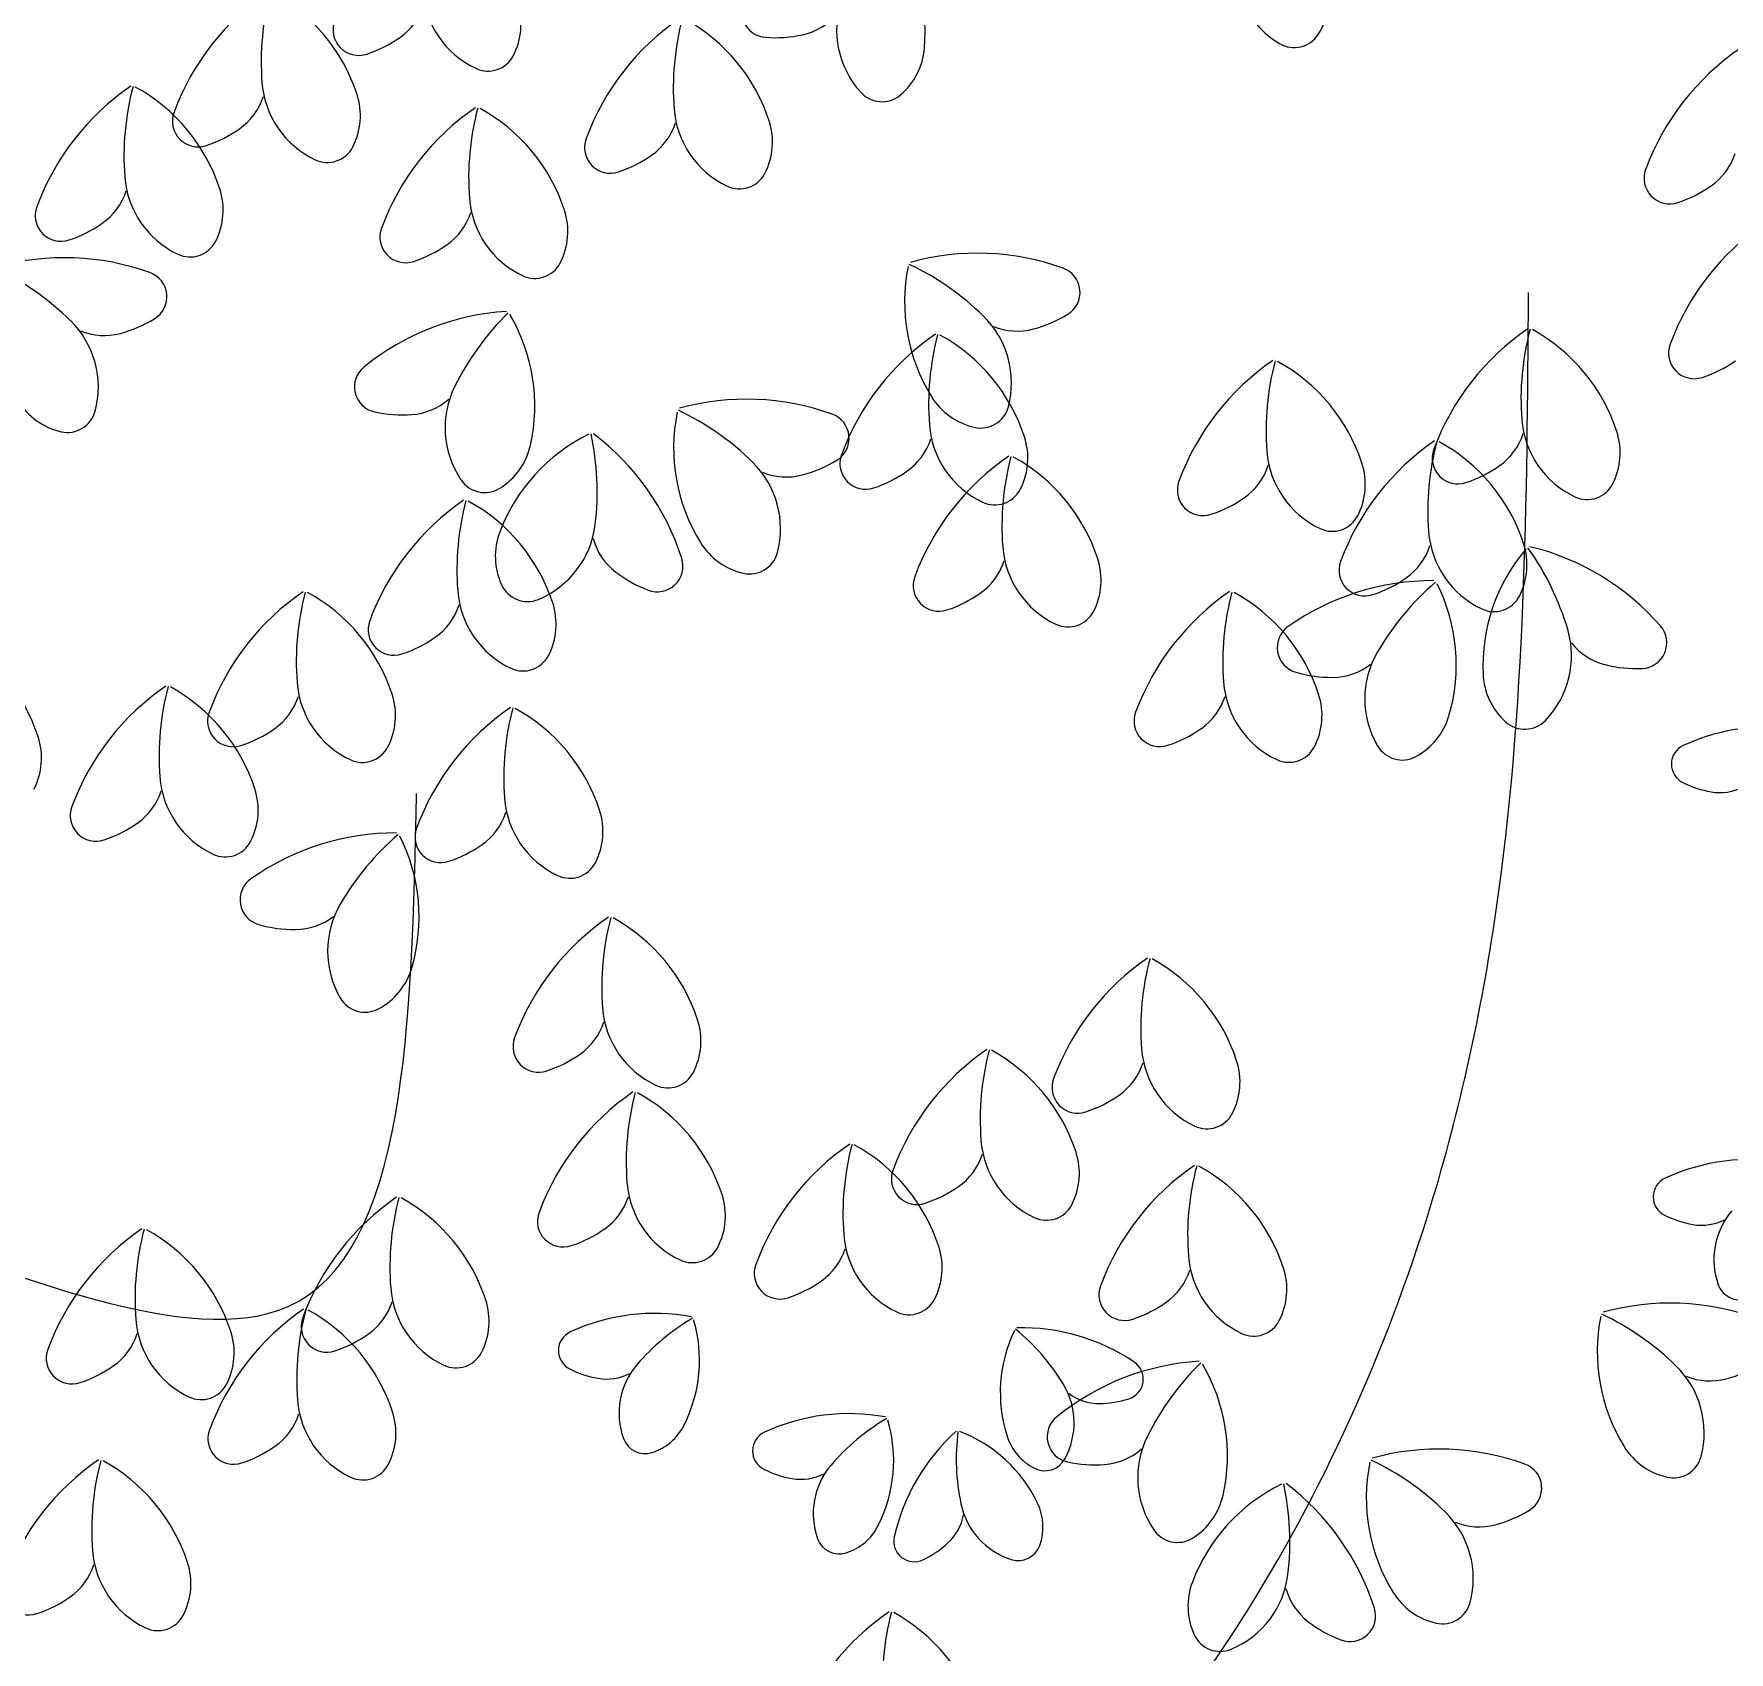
# Model space of a CAD drawing. Header units: millimetres. Extents: x 87938 to 265635, y 330093 to 434310.
# Drawn here: x 132928 to 133716, y 389308 to 390060 of the extents above; entities that cross this region are included whole.
import ezdxf

# ---------------------------------------------------------------- set-up
doc = ezdxf.new("R2010")
doc.units = ezdxf.units.MM

# ---------------------------------------------------------------- blocks, each defined once
blk = doc.blocks.new('A$C375B4AEE')
for centre, radius, start, end in [((4789.99, 8536.97), 81.35, 355.25005, 40.31746), ((5058.48, 8569.56), 43.37, 178.67729, 239.05587), ((4631.96, 8459.69), 117.21, 124.4099, 159.68568), ((4689.4, 8523.81), 126.82, 165.1974, 184.33018), ((4527.64, 8482.67), 83.66, 18.11828, 61.26609), ((4680.89, 8560.01), 43.37, 184.33018, 244.70865), ((4798.01, 8547.11), 11.93, 137.12723, 266.05696), ((5027.55, 8553.83), 31.77, 327.05, 12.4654), ((4610.2, 8559.39), 29.57, 305.06741, 341.90733), ((4651.66, 8541.31), 31.77, 332.7028, 18.11842), ((4873.56, 8538.76), 43.37, 161.77182, 222.1504), ((4607.93, 8538.75), 11.93, 159.68548, 288.61526), ((4823.63, 8447.42), 117.21, 124.40991, 159.68568), ((4881.07, 8511.54), 126.82, 165.1974, 184.33018), ((4719.31, 8470.4), 83.66, 18.11828, 61.26609), ((4808.03, 8565.3), 29.57, 282.50924, 319.34897), ((4593.37, 8583.38), 58.87, 288.1803, 305.06755), ((4801.69, 8593.91), 58.87, 265.62208, 282.50927), ((5043.03, 8543.79), 13.32, 239.05571, 327.04989), ((4668.06, 8532.85), 13.32, 244.70849, 332.70271), ((4839.39, 8532.7), 31.77, 310.14453, 355.55993), ((5316.43, 8433.14), 117.21, 124.40991, 159.68568), ((4568.13, 8415.76), 117.21, 124.40991, 159.68568), ((4625.57, 8479.88), 126.82, 165.1974, 184.33018), ((4463.81, 8438.74), 83.66, 18.11828, 61.26609), ((4535.49, 8516.89), 29.57, 305.06741, 341.90735), ((4606.18, 8517.51), 43.37, 184.33018, 244.70863), ((4576.95, 8498.8), 31.77, 332.70281, 18.11841), ((4851.28, 8518.6), 13.32, 222.15024, 310.14443), ((4533.22, 8496.24), 11.93, 159.68548, 288.61535), ((4728.45, 8405.8), 117.21, 124.40991, 159.68568), ((4785.89, 8469.92), 126.82, 165.1974, 184.33018), ((4624.13, 8428.78), 83.66, 18.11828, 61.26609), ((4797.86, 8505.24), 43.37, 184.33018, 244.70865), ((4518.66, 8540.87), 58.87, 288.18028, 305.06753), ((4727.17, 8504.62), 29.57, 305.06741, 341.90733), ((4768.63, 8486.54), 31.77, 332.7028, 18.11842), ((4593.35, 8490.34), 13.32, 244.70857, 332.70275), ((4724.89, 8483.97), 11.93, 159.68544, 288.61526), ((4710.33, 8528.6), 58.87, 288.1803, 305.06755), ((5219.96, 8490.33), 29.57, 305.06741, 341.90733), ((4542.36, 8473.58), 43.37, 184.33018, 244.70863), ((4785.02, 8478.08), 13.32, 244.70849, 332.70271), ((5217.69, 8469.69), 11.93, 159.68544, 288.61526), ((4471.66, 8472.96), 29.57, 305.06741, 341.90735), ((4513.13, 8454.87), 31.77, 332.70281, 18.11841), ((4702.68, 8463.62), 43.37, 184.33018, 244.70865), ((5203.13, 8514.32), 58.87, 288.1803, 305.06755), ((4469.39, 8452.31), 11.93, 159.68548, 288.61535), ((4631.99, 8463), 29.57, 305.06741, 341.90733), ((4673.45, 8444.91), 31.77, 332.7028, 18.11842), ((4454.83, 8496.94), 58.87, 288.18028, 305.06753), ((4629.71, 8442.35), 11.93, 159.68544, 288.61526), ((5327.81, 8351.86), 117.21, 124.40991, 159.68568), ((4529.52, 8446.41), 13.32, 244.70857, 332.70275), ((4615.15, 8486.98), 58.87, 288.1803, 305.06755), ((4471.03, 8315.54), 117.21, 70.15065, 105.42637), ((4689.84, 8436.45), 13.32, 244.70849, 332.70271), ((4945.47, 8412.14), 83.66, 168.5702, 211.71798), ((4809.7, 8315.05), 126.82, 45.50612, 64.63895), ((4895.75, 8317.6), 117.21, 70.15063, 105.42637), ((4384.98, 8313), 126.82, 45.50611, 64.63896), ((4506.78, 8414.58), 11.93, 301.22092, 70.15068), ((4931.5, 8416.63), 11.93, 301.22094, 70.15064), ((4684.05, 8290.78), 117.21, 93.63961, 128.91535), ((4766.21, 8316.48), 126.82, 134.42706, 153.55984), ((4606.17, 8363.89), 83.66, 347.34801, 30.49574), ((4868.18, 8374.58), 43.37, 345.12777, 45.50616), ((4906.78, 8456.54), 58.87, 284.7688, 301.65601), ((4443.46, 8372.53), 43.37, 345.12777, 45.50616), ((4489.53, 8426.15), 29.57, 247.9291, 284.76879), ((4482.06, 8454.49), 58.87, 284.76883, 301.65603), ((4942.38, 8300.46), 117.21, 124.40991, 159.68568), ((4999.82, 8364.58), 126.82, 165.19739, 184.33018), ((4914.25, 8428.2), 29.57, 247.92908, 284.76878), ((5217.9, 8302.95), 117.21, 124.40991, 159.68568), ((5275.34, 8367.07), 126.82, 165.1974, 184.33018), ((5113.58, 8325.93), 83.66, 18.11828, 61.26609), ((4838.06, 8323.44), 83.66, 18.11828, 61.2661), ((5229.07, 8388.41), 11.93, 159.68544, 288.61526), ((4617.91, 8372.7), 11.93, 128.91544, 257.84499), ((5099.34, 8288.19), 117.21, 124.40991, 159.68568), ((5156.78, 8352.31), 126.82, 165.1974, 184.33018), ((4995.03, 8311.17), 83.66, 18.11828, 61.2661), ((5214.51, 8433.04), 58.87, 288.1803, 305.06755), ((4476.61, 8382.8), 31.77, 211.71802, 257.13344), ((4630.43, 8389.27), 29.57, 274.29717, 311.13696), ((4691.49, 8353.64), 43.37, 153.55975, 213.93822), ((4788.33, 8249.75), 117.21, 70.15063, 105.42636), ((4901.33, 8384.85), 31.77, 211.71799, 257.13347), ((4472.5, 8364.82), 13.32, 257.13344, 345.12771), ((4628.23, 8418.5), 58.87, 257.41001, 274.29719), ((4838.05, 8344.29), 83.66, 168.5702, 211.71797), ((4702.28, 8247.21), 126.82, 45.50612, 64.63895), ((4824.08, 8348.78), 11.93, 301.22096, 70.15064), ((4897.22, 8366.87), 13.32, 257.1335, 345.1277), ((4751.76, 8275.52), 83.66, 116.13134, 159.27912), ((4592.04, 8323.97), 126.82, 353.06731, 12.2001), ((4646.51, 8257.31), 117.21, 17.71178, 52.98752), ((4916.61, 8358.28), 43.37, 184.33018, 244.70865), ((5121.44, 8360.15), 29.57, 305.06741, 341.90733), ((5192.13, 8360.77), 43.37, 184.33018, 244.70865), ((5162.9, 8342.06), 31.77, 332.7028, 18.11842), ((4656.8, 8352.52), 31.77, 301.93249, 347.34798), ((4845.91, 8357.66), 29.57, 305.06743, 341.90734), ((4887.38, 8339.57), 31.77, 332.7028, 18.11842), ((5073.57, 8346.01), 43.37, 184.33018, 244.70865), ((5174.55, 8250.84), 117.21, 124.40991, 159.68568), ((5232, 8314.96), 126.82, 165.1974, 184.33018), ((5119.16, 8339.5), 11.93, 159.68544, 288.61526), ((5070.24, 8273.82), 83.66, 18.11828, 61.2661), ((4760.77, 8306.73), 43.37, 345.12776, 45.50616), ((4799.37, 8388.69), 58.87, 284.7688, 301.65601), ((4843.64, 8337.01), 11.93, 159.68544, 288.61526), ((4976.47, 8243.73), 117.21, 124.40991, 159.68568), ((5033.91, 8307.85), 126.82, 165.1974, 184.33018), ((4872.16, 8266.7), 83.66, 18.11828, 61.2661), ((5002.88, 8345.39), 29.57, 305.06743, 341.90734), ((5044.34, 8327.3), 31.77, 332.7028, 18.11842), ((5104.6, 8384.13), 58.87, 288.1803, 305.06755), ((4666.56, 8336.87), 13.32, 213.93831, 301.93258), ((4806.84, 8360.36), 29.57, 247.92907, 284.76877), ((4829.08, 8381.64), 58.87, 288.18029, 305.06755), ((5000.6, 8324.74), 11.93, 159.68544, 288.61526), ((5179.29, 8333.6), 13.32, 244.70849, 332.70271), ((4722.98, 8223.25), 117.21, 124.40991, 159.68568), ((4780.42, 8287.37), 126.82, 165.1974, 184.33018), ((4618.66, 8246.23), 83.66, 18.11828, 61.26609), ((4903.77, 8331.11), 13.32, 244.70851, 332.70271), ((4986.04, 8369.37), 58.87, 288.1803, 305.06754), ((5060.74, 8318.84), 13.32, 244.70849, 332.70271), ((4703.23, 8293.88), 31.77, 159.27916, 204.69469), ((4674.88, 8313.89), 43.37, 292.68879, 353.06731), ((5148.78, 8308.66), 43.37, 184.33018, 244.70865), ((4745.47, 8310.06), 29.57, 195.49014, 232.33), ((4793.91, 8317.01), 31.77, 211.718, 257.13346), ((4789.8, 8299.02), 13.32, 257.13352, 345.1277), ((4950.7, 8301.54), 43.37, 184.33018, 244.70865), ((5078.09, 8308.04), 29.57, 305.06743, 341.90734), ((5214.44, 8242.96), 83.66, 139.51579, 182.66358), ((5119.55, 8289.95), 31.77, 332.7028, 18.11842), ((5048.61, 8224.03), 126.82, 16.4517, 35.58446), ((5125.06, 8184.47), 117.21, 41.09621, 76.37193), ((4763.38, 8333.26), 58.87, 232.32995, 249.21715), ((4746.81, 8289.34), 11.93, 248.78227, 17.71199), ((4880.01, 8300.92), 29.57, 305.06743, 341.90734), ((4921.47, 8282.84), 31.77, 332.7028, 18.11842), ((5075.82, 8287.39), 11.93, 159.68544, 288.61526), ((4686.47, 8286.18), 13.32, 204.69451, 292.68882), ((4877.73, 8280.28), 11.93, 159.68544, 288.61526), ((5107.69, 8165.38), 117.21, 89.87296, 125.14868), ((5061.25, 8332.02), 58.87, 288.18029, 305.06755), ((5191.36, 8185.63), 126.82, 130.66038, 149.79321), ((5034.78, 8243.45), 83.66, 343.58128, 26.72913), ((4648.27, 8180.74), 117.21, 124.4099, 159.68568), ((4705.71, 8244.86), 126.82, 165.1974, 184.33018), ((4543.95, 8203.72), 83.66, 18.11828, 61.26609), ((4626.51, 8280.45), 29.57, 305.06741, 341.90733), ((4697.21, 8281.07), 43.37, 184.33018, 244.70865), ((4667.98, 8262.36), 31.77, 332.7028, 18.11842), ((4863.17, 8324.91), 58.87, 288.1803, 305.06754), ((5079.21, 8180.77), 117.21, 124.40991, 159.68568), ((5136.65, 8244.89), 126.82, 165.19739, 184.33018), ((4974.89, 8203.74), 83.66, 18.11828, 61.2661), ((5135.95, 8281.49), 13.32, 244.70849, 332.70271), ((4624.24, 8259.8), 11.93, 159.68544, 288.61526), ((4937.87, 8274.38), 13.32, 244.70851, 332.70271), ((4379.31, 8183.98), 83.66, 18.11828, 61.26609), ((4609.68, 8304.43), 58.87, 288.1803, 305.06755), ((5047.08, 8251.46), 11.93, 125.1488, 254.07836), ((5128.64, 8247.67), 43.37, 316.07316, 16.45177), ((5204.41, 8253.68), 11.93, 272.16658, 41.09629), ((4684.37, 8253.9), 13.32, 244.70849, 332.70271), ((5119.24, 8227.62), 43.37, 149.79322, 210.17162), ((5194.96, 8272.17), 29.57, 218.87475, 255.71437), ((5060.38, 8296.48), 58.87, 253.64334, 270.53054), ((5060.65, 8267.18), 29.57, 270.53054, 307.37015), ((5202.19, 8300.57), 58.87, 255.71433, 272.60155), ((4584.44, 8136.82), 117.21, 124.40991, 159.68568), ((4641.88, 8200.93), 126.82, 165.1974, 184.33018), ((4480.12, 8159.79), 83.66, 18.11828, 61.26609), ((4622.5, 8238.56), 43.37, 184.33018, 244.70863), ((5053.44, 8238.59), 43.37, 184.33018, 244.70865), ((5162.61, 8240.55), 31.77, 182.66365, 228.07889), ((4551.8, 8237.94), 29.57, 305.06741, 341.90735), ((4593.27, 8219.86), 31.77, 332.7028, 18.11842), ((4744.76, 8126.86), 117.21, 124.40991, 159.68568), ((4982.75, 8237.96), 29.57, 305.06742, 341.90734), ((5024.21, 8219.88), 31.77, 332.7028, 18.11842), ((4549.53, 8217.3), 11.93, 159.68548, 288.61535), ((4802.21, 8190.97), 126.82, 165.1974, 184.33018), ((4640.45, 8149.83), 83.66, 18.11828, 61.26609), ((4980.47, 8217.32), 11.93, 159.68544, 288.61527), ((5084.56, 8228.78), 31.77, 298.16592, 343.58138), ((5150.28, 8226.83), 13.32, 228.07898, 316.07332), ((4428.63, 8200.12), 31.77, 332.70281, 18.11841), ((4534.97, 8261.93), 58.87, 288.18028, 305.06753), ((4965.91, 8261.95), 58.87, 288.18029, 305.06755), ((5263.36, 8120.82), 93.77, 79.54263, 114.81837), ((4609.66, 8211.4), 13.32, 244.70857, 332.70271), ((5040.6, 8211.42), 13.32, 244.70849, 332.70271), ((5093.27, 8212.51), 13.32, 210.17138, 298.16605), ((5228.01, 8197.27), 9.54, 114.81854, 243.74813), ((4487.98, 8194.01), 29.57, 305.06741, 341.90735), ((4558.67, 8194.63), 43.37, 184.33018, 244.70863), ((4529.44, 8175.93), 31.77, 332.70281, 18.11841), ((5244.94, 8230.79), 47.1, 243.313, 260.20024), ((5240.95, 8207.69), 23.65, 260.2002, 297.03999), ((4485.7, 8173.37), 11.93, 159.68548, 288.61535), ((4718.99, 8184.67), 43.37, 184.33018, 244.70865), ((4471.14, 8218), 58.87, 288.18028, 305.06753), ((4648.3, 8184.05), 29.57, 305.06741, 341.90733), ((4689.76, 8165.97), 31.77, 332.7028, 18.11842), ((4545.83, 8167.47), 13.32, 244.70857, 332.70275), ((4625.28, 8048.1), 117.21, 89.87296, 125.14868), ((4708.95, 8068.35), 126.82, 130.66038, 149.79321), ((4552.38, 8126.17), 83.66, 343.58128, 26.72913), ((4646.03, 8163.41), 11.93, 159.68544, 288.61526), ((4631.46, 8208.04), 58.87, 288.1803, 305.06755), ((4706.16, 8157.51), 13.32, 244.70849, 332.70271), ((4564.67, 8134.19), 11.93, 125.14876, 254.07841), ((4636.83, 8110.34), 43.37, 149.79323, 210.17164), ((4577.98, 8179.21), 58.87, 253.64335, 270.53052), ((4578.25, 8149.91), 29.57, 270.5305, 307.37017), ((4790.34, 8029.4), 117.21, 124.40991, 159.68568), ((4847.79, 8093.52), 126.82, 165.1974, 184.33018), ((4686.03, 8052.38), 83.66, 18.11828, 61.26609), ((5041.07, 8010.37), 117.21, 124.40991, 159.68568), ((5098.51, 8074.49), 126.82, 165.1974, 184.33018), ((4936.76, 8033.35), 83.66, 18.11828, 61.2661), ((4602.15, 8111.5), 31.77, 298.16592, 343.58138), ((4610.86, 8095.24), 13.32, 210.17136, 298.16605), ((4764.57, 8087.22), 43.37, 184.33018, 244.70865), ((4693.88, 8086.6), 29.57, 305.06741, 341.90733), ((4735.34, 8068.52), 31.77, 332.7028, 18.11842), ((4691.61, 8065.95), 11.93, 159.68544, 288.61526), ((4677.05, 8110.58), 58.87, 288.1803, 305.06755), ((4966.36, 7967.87), 117.21, 124.40991, 159.68568), ((5023.81, 8031.99), 126.82, 165.19739, 184.33018), ((4862.05, 7990.84), 83.66, 18.11828, 61.2661), ((4944.61, 8067.57), 29.57, 305.06742, 341.90734), ((5015.3, 8068.19), 43.37, 184.33018, 244.70865), ((4986.07, 8049.49), 31.77, 332.7028, 18.11842), ((4751.74, 8060.06), 13.32, 244.70849, 332.70271), ((4942.33, 8046.92), 11.93, 159.68545, 288.61526), ((4801.73, 7948.12), 117.21, 124.40991, 159.68568), ((4859.17, 8012.24), 126.82, 165.1974, 184.33018), ((4697.41, 7971.1), 83.66, 18.11828, 61.26609), ((4927.77, 8091.55), 58.87, 288.1803, 305.06754), ((5002.47, 8041.03), 13.32, 244.70851, 332.70271), ((4902.53, 7923.94), 117.21, 124.40991, 159.68568), ((4959.98, 7988.06), 126.82, 165.1974, 184.33018), ((4798.22, 7946.91), 83.66, 18.11828, 61.2661), ((4940.59, 8025.68), 43.37, 184.33018, 244.70865), ((4869.9, 8025.06), 29.57, 305.06743, 341.90734), ((4911.36, 8006.98), 31.77, 332.7028, 18.11842), ((5062.86, 7913.98), 117.21, 124.40991, 159.68568), ((5254.89, 7919.64), 93.77, 79.54263, 114.81837), ((4867.63, 8004.42), 11.93, 159.68545, 288.61526), ((5120.3, 7978.1), 126.82, 165.19739, 184.33018), ((4958.54, 7936.96), 83.66, 18.11828, 61.26609), ((5219.54, 7996.09), 9.54, 114.81854, 243.74813), ((4691.82, 7899.22), 117.21, 124.40991, 159.68568), ((4749.26, 7963.33), 126.82, 165.1974, 184.33018), ((4587.5, 7922.19), 83.66, 18.11828, 61.26609), ((4705.26, 8005.32), 29.57, 305.06741, 341.90733), ((4775.96, 8005.94), 43.37, 184.33018, 244.70865), ((4746.73, 7987.24), 31.77, 332.7028, 18.11842), ((4853.06, 8049.05), 58.87, 288.1803, 305.06754), ((4702.99, 7984.68), 11.93, 159.68544, 288.61526), ((4927.76, 7998.52), 13.32, 244.70851, 332.70271), ((5236.47, 8029.62), 47.1, 243.313, 260.20024), ((5272.91, 7966.97), 34.69, 139.46287, 199.84132), ((4573.26, 7884.45), 117.21, 124.40991, 159.68568), ((4630.7, 7948.57), 126.82, 165.1974, 184.33018), ((4468.94, 7907.43), 83.66, 18.11828, 61.26609), ((4688.43, 8029.31), 58.87, 288.1803, 305.06755), ((5232.48, 8006.52), 23.65, 260.2002, 297.03999), ((4763.12, 7978.78), 13.32, 244.70849, 332.70271), ((4806.07, 7981.13), 29.57, 305.06743, 341.90734), ((4876.76, 7981.76), 43.37, 184.33018, 244.70865), ((4847.53, 7963.05), 31.77, 332.7028, 18.11842), ((4803.8, 7960.49), 11.93, 159.68544, 288.61526), ((5037.09, 7971.8), 43.37, 184.33018, 244.70865), ((4789.24, 8005.12), 58.87, 288.18029, 305.06755), ((4966.4, 7971.17), 29.57, 305.06743, 341.90734), ((5007.86, 7953.09), 31.77, 332.7028, 18.11842), ((4666.05, 7957.03), 43.37, 184.33018, 244.70865), ((4636.82, 7938.33), 31.77, 332.7028, 18.11842), ((4863.93, 7954.59), 13.32, 244.70849, 332.70271), ((4964.12, 7950.53), 11.93, 159.68545, 288.61526), ((5250.3, 7958.81), 10.66, 199.84169, 287.83572), ((4648.47, 7847.11), 117.21, 124.4099, 159.68568), ((4705.91, 7911.22), 126.82, 165.1974, 184.33018), ((4593.08, 7935.77), 11.93, 159.68548, 288.61535), ((4544.16, 7870.08), 83.66, 18.11828, 61.26609), ((4595.36, 7956.41), 29.57, 305.06741, 341.90733), ((4745.69, 7848.14), 93.77, 79.54263, 114.81837), ((4949.56, 7995.16), 58.87, 288.1803, 305.06754), ((5267.64, 7923.98), 83.66, 168.5702, 211.71798), ((5131.87, 7826.9), 126.82, 45.50612, 64.63895), ((5217.92, 7829.44), 117.21, 70.15063, 105.42637), ((4476.8, 7941.65), 29.57, 305.06741, 341.90735), ((4547.49, 7942.27), 43.37, 184.33018, 244.70863), ((4518.26, 7923.57), 31.77, 332.70281, 18.11841), ((4578.52, 7980.4), 58.87, 288.18028, 305.06755), ((4710.34, 7924.59), 9.54, 114.81854, 243.74813), ((4814.45, 7852.08), 101.45, 120.33006, 139.46287), ((4699.51, 7920.04), 66.93, 333.25103, 16.39882), ((4973.27, 7905.1), 66.93, 154.4733, 197.62105), ((4849.01, 7856.23), 101.45, 31.40914, 50.54195), ((4916.27, 7841.44), 93.77, 56.05367, 91.3294), ((5024.25, 7944.63), 13.32, 244.70851, 332.70272), ((4474.52, 7921.01), 11.93, 159.68548, 288.61535), ((4459.96, 7965.64), 58.87, 288.18028, 305.06753), ((4653.21, 7929.87), 13.32, 244.70849, 332.70271), ((4727.27, 7958.11), 47.1, 243.313, 260.20024), ((4763.71, 7895.47), 34.69, 139.46287, 199.84132), ((5006.22, 7802.63), 117.21, 93.63961, 128.91534), ((4963.3, 7911.31), 9.54, 287.12412, 56.05384), ((5088.38, 7828.33), 126.82, 134.42706, 153.55984), ((4928.35, 7875.74), 83.66, 347.34801, 30.49574), ((5190.36, 7886.43), 43.37, 345.12776, 45.50617), ((5228.96, 7968.39), 58.87, 284.76879, 301.65601), ((4534.66, 7915.11), 13.32, 244.70857, 332.70275), ((4723.28, 7935.01), 23.65, 260.2002, 297.03999), ((4905.99, 7891.02), 34.69, 331.03062, 31.40925), ((5236.43, 7940.05), 29.57, 247.92907, 284.76879), ((4622.7, 7904.92), 43.37, 184.33018, 244.70863), ((4952.18, 7923.65), 23.65, 233.83216, 270.67182), ((4951.91, 7947.1), 47.1, 270.67182, 287.55904), ((4552.01, 7904.3), 29.57, 305.06741, 341.90735), ((4593.47, 7886.22), 31.77, 332.7028, 18.11842), ((4836, 7801.51), 93.77, 79.54263, 114.81838), ((4904.76, 7805.45), 101.45, 120.33007, 139.46287), ((4940.09, 7884.55), 11.93, 128.91537, 257.84495), ((4549.73, 7883.66), 11.93, 159.68548, 288.61535), ((4736.58, 7901.36), 25.42, 287.8356, 333.25095), ((4800.65, 7877.96), 9.54, 114.81848, 243.74818), ((4789.82, 7873.41), 66.93, 333.25103, 16.39883), ((4948.51, 7817.36), 93.77, 131.9815, 167.25725), ((4987.3, 7874.27), 101.45, 172.76891, 191.90173), ((4863.36, 7824.59), 66.93, 25.68991, 68.83766), ((4933.71, 7892.54), 25.42, 197.62093, 243.03649), ((5013.66, 7865.49), 43.37, 153.55975, 213.93822), ((4535.17, 7928.29), 58.87, 288.18028, 305.06753), ((4741.1, 7887.31), 10.66, 199.84169, 287.83572), ((4952.6, 7901.12), 29.57, 274.29719, 311.13695), ((5110.5, 7761.6), 117.21, 70.15064, 105.42637), ((5223.5, 7896.7), 31.77, 211.718, 257.13348), ((4553.13, 7777.03), 117.21, 124.40991, 159.68568), ((4610.57, 7841.15), 126.82, 165.19739, 184.33018), ((4448.81, 7800.01), 83.66, 18.11828, 61.26609), ((4609.87, 7877.76), 13.32, 244.70857, 332.70271), ((4817.58, 7911.48), 47.1, 243.313, 260.20023), ((4854.02, 7848.84), 34.69, 139.46286, 199.84132), ((4927.01, 7879.38), 10.66, 243.0366, 331.03106), ((4950.41, 7930.34), 58.87, 257.41, 274.29719), ((5160.23, 7856.14), 83.66, 168.5702, 211.71798), ((5024.46, 7759.06), 126.82, 45.50612, 64.63895), ((5146.25, 7860.63), 11.93, 301.22092, 70.15068), ((5219.39, 7878.72), 13.32, 257.13352, 345.12771), ((4813.59, 7888.38), 23.65, 260.20018, 297.03997), ((5073.94, 7787.37), 83.66, 116.13134, 159.27912), ((4914.21, 7835.82), 126.82, 353.06731, 12.2001), ((4968.68, 7769.15), 117.21, 17.71178, 52.98752), ((4921.98, 7860.5), 34.69, 191.90168, 252.2802), ((4900.77, 7842.58), 25.42, 340.27443, 25.68979), ((4978.98, 7864.37), 31.77, 301.93249, 347.34799), ((4865.98, 7852.55), 23.65, 312.63915, 349.4787), ((5082.94, 7818.58), 43.37, 345.12776, 45.50616), ((5121.54, 7900.54), 58.87, 284.76879, 301.65601), ((4826.89, 7854.73), 25.42, 287.83562, 333.25094), ((4866.35, 7835.94), 9.54, 167.25721, 296.18699), ((4988.73, 7848.72), 13.32, 213.9383, 301.93257), ((5129.01, 7872.21), 29.57, 247.92907, 284.76879), ((4527.36, 7834.85), 43.37, 184.33018, 244.70863), ((4831.41, 7840.68), 10.66, 199.84169, 287.83567), ((4850.1, 7869.8), 47.1, 295.75192, 312.63904), ((4914.66, 7837.6), 10.66, 252.28012, 340.27409), ((4456.67, 7834.23), 29.57, 305.06741, 341.90735), ((4498.13, 7816.15), 31.77, 332.70281, 18.11841), ((4454.39, 7813.59), 11.93, 159.68548, 288.61535), ((5025.4, 7805.73), 31.77, 159.27916, 204.69469), ((4997.05, 7825.74), 43.37, 292.68879, 353.06731), ((5067.64, 7821.91), 29.57, 195.49013, 232.32998), ((4439.83, 7858.21), 58.87, 288.18028, 305.06753), ((5116.09, 7828.86), 31.77, 211.71799, 257.13346), ((5111.98, 7810.87), 13.32, 257.13352, 345.1277), ((4514.52, 7807.69), 13.32, 244.70857, 332.70275), ((4920.85, 7706.41), 117.21, 124.40991, 159.68568), ((4978.29, 7770.53), 126.82, 165.1974, 184.33018), ((4816.53, 7729.39), 83.66, 18.11828, 61.2661), ((5085.55, 7845.11), 58.87, 232.32996, 249.21715), ((5068.98, 7801.19), 11.93, 248.78223, 17.71199), ((5008.64, 7798.02), 13.32, 204.69453, 292.68882)]:
    blk.add_arc(centre, radius, start, end)
for points in [[(1232.81, 6474.33), (1582.2, 6519.85), (1916.39, 6489.5), (2083.49, 6580.54), (2250.59, 6792.97), (2706.32, 7020.57), (3025.32, 6944.7), (3420.28, 7005.4), (3830.43, 7172.3), (4012.72, 7460.6), (4453.26, 7490.95), (4559.59, 7506.12), (4878.6, 7642.68), (5106.46, 7991.67), (5136.84, 8128.23), (5152.03, 8416.52)], [(4017.89, 8163.73), (4196.99, 8044.47), (4376.09, 7984.84), (4575.09, 7945.09), (4634.79, 8183.61)]]:
    blk.add_spline(points, degree=3)
blk.add_point((4512.96, 8404.38))

msp = doc.modelspace()

# ---------------------------------------------------------------- block references
msp.add_blockref('A$C375B4AEE', (128470.99, 381523.37))

doc.saveas('drawing.dxf')
